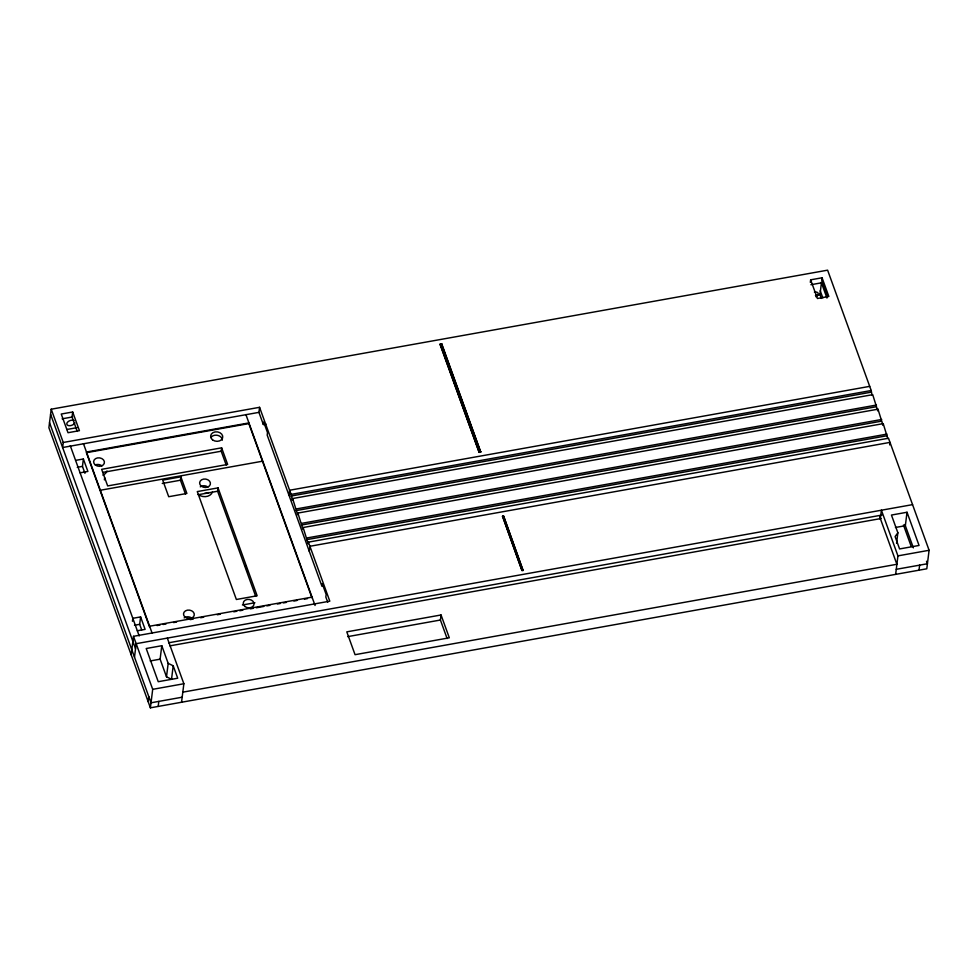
<?xml version="1.0" encoding="UTF-8"?>
<svg xmlns="http://www.w3.org/2000/svg" width="978" height="978" viewBox="0 0 978 978"><rect width="100%" height="100%" fill="white"/><g stroke="black" fill="none" stroke-linecap="round" stroke-linejoin="round"><path stroke-width="1.47" d="M871.997 394.965L871.215 390.515L827.608 270.172L51.211 409.207L48.9 427.716L150.392 707.827L926.789 568.793L929.1 550.284L888.501 438.242L308.412 542.13L308.204 543.817L303.119 527.521L883.207 423.633L887.792 438.547M63.252 442.472L62.629 447.521L258.938 412.361L259.561 407.313L63.252 442.472L51.211 409.207M72.678 411.995L79.438 430.662L68.02 432.716L61.247 414.036L72.678 411.995L72.042 417.044L77.25 431.408M84.964 473.303L82.458 466.384L83.374 458.988L75.587 460.381M104.389 479.868L104.658 477.631M132.446 621.274L132.812 618.316L140.6 616.922L145.111 629.367L137.323 630.761M131.199 654.832L133.497 636.323L329.806 601.177L308.412 542.13M134.487 657.143L136.162 643.683L912.56 504.636M141.688 629.856L139.683 624.319L140.6 616.922M148.143 701.605L148.766 696.556M150.392 707.827L152.702 689.331L133.497 636.323M185.465 494.049L180.453 480.222L180.869 476.848L162.69 480.112L168.705 496.714L186.884 493.45L180.869 476.848M173.204 665.786L171.529 679.245L166.504 676.825L160.111 659.172L161.786 645.712L146.211 648.512L158.24 681.703L177.715 678.219L173.204 665.786L168.179 663.365L161.786 645.712M158.191 706.434L158.815 701.385M166.504 676.825L168.179 663.365M181.553 702.253L183.864 683.744L167.324 638.096M226.211 465.039L221.199 451.213L221.627 447.838L101.651 469.33L107.666 485.932L227.642 464.44L221.627 447.838M255.698 596.299L217.629 491.237L218.045 487.875L197.275 491.592L236.37 599.49L257.141 595.773L218.045 487.875M265.943 424.085L263.351 424.55L263.669 422.019L267.495 432.606L267.19 435.124L321.933 586.213L322.239 583.695L326.151 594.477L325.833 597.008L327.74 602.265M288.987 495.296L289.61 490.247L869.711 386.359M292.618 498.548L297.679 514.758L297.887 513.071L877.975 409.183L877.767 410.87L872.718 394.66L292.618 498.548L292.41 500.235L291.114 494.403L259.561 407.313M303.119 527.521L302.911 529.196L297.887 513.071M309.28 551.323L309.916 546.274L890.004 442.386L889.687 444.917M440.063 344.488L441.689 343.694L480.724 452.105L479.159 452.374L440.063 344.488L441.689 343.694M447.129 638.573L440.418 620.028L441.041 614.979L346.787 631.861L355.051 654.685L449.318 637.803L441.041 614.979M479.159 452.374L440.124 343.975M521.506 569.233L502.533 516.201L503.572 516.017L523.059 570.467L522.02 570.651L502.533 516.201M523.059 570.467L503.572 516.017M810.334 282.361L810.64 279.83L822.07 277.789L828.831 296.456L817.412 298.51L810.64 279.83M821.434 282.838L819.967 294.61L815.456 295.417M822.07 277.789L821.752 280.307L827.474 296.114M883.207 423.633L883 425.32L877.975 409.183M880.286 519.184L881.398 510.21L897.938 555.871L895.64 574.367M896.569 543.242L897.865 532.778L891.447 515.051L907.022 512.252L919.051 545.455L899.577 548.939L895.102 536.58L897.865 532.778M907.022 512.252L905.347 525.712L895.432 527.484M919.002 570.186L919.638 565.137M62.127 418.816L72.653 416.934M810.909 284.72L822.632 282.618M66.675 429.513L77.201 427.63M86.48 452.019L248.925 422.924M77.262 467.325L82.458 466.384M80.098 472.826L87.886 471.433L83.374 458.988M102.739 472.423L221.199 451.213M100.025 490.308L262.471 461.213M162.275 483.474L180.453 480.222M198.302 494.697L217.629 491.237M479.22 451.873L480.785 451.591M291.114 494.403L871.215 390.515M290.906 496.078L870.995 392.202M296.383 508.927L876.471 405.039M296.175 510.602L876.264 406.726M301.615 523.364L881.704 419.476M301.407 525.052L881.496 421.163M306.909 537.973L886.997 434.098M306.701 539.66L886.789 435.772M502.472 516.702L503.511 516.518M242.41 604.991L254.916 602.754M134.487 625.248L139.683 624.319M149.61 626.226L312.043 597.13M157.042 625.553L160.05 625.015M163.057 624.477L166.064 623.94M173.583 622.583L176.59 622.045M190.135 619.624L193.143 619.086M200.661 617.741L203.668 617.204M217.202 614.771L220.209 614.233M233.754 611.812L236.762 611.274M239.769 610.737L242.776 610.199M250.295 608.854L253.302 608.316M256.309 607.778L263.828 606.421M266.835 605.883L269.842 605.345M277.373 604.001L280.38 603.463M283.388 602.925L286.395 602.387M293.913 601.042L296.921 600.504M304.439 599.147L307.447 598.609M522.081 570.15L523.12 569.966M168.571 642.803L881.899 515.064M169.964 645.847L881.166 518.487M150.196 660.957L160.111 659.172M347.655 636.641L440.418 620.028M152.702 689.331L183.864 683.744M897.938 555.871L929.1 550.284M182.813 692.155L896.887 564.282L879.625 516.604M182.189 697.204L151.028 702.791L49.523 422.667M896.264 569.318L927.425 563.744L926.521 561.25M821.251 282.324L826.96 298.058M820.212 290.735L822.816 297.923M904.907 524.501L913.366 547.851M819.796 294.121L821.349 298.424M903.452 524.99L911.239 546.506M441.628 344.207L480.724 452.105M258.938 412.361L263.351 424.55M245.894 414.562L315.075 605.492M311.958 597.803L248.84 423.596L86.394 452.692L149.524 626.898M245.38 565.553L247.874 572.448M83.448 443.657L152.128 633.194M70.269 445.711L139.194 635.932M50.575 414.256L135.539 648.72M814.381 292.08A4.34 2.518 -19.9 0 1 818.146 293.363A4.34 2.518 -19.9 0 1 815.835 296.737M74.866 422.899A4.34 2.518 -19.9 0 1 68.888 425.674A4.34 2.518 -19.9 0 1 67.739 421.995A4.34 2.518 -19.9 0 1 74.12 420.491M95.282 464.941A5.428 4.23 7.1 0 0 104.279 463.34A5.428 4.23 7.1 0 0 97.519 457.912A5.428 4.23 7.1 0 0 95.282 464.941A5.428 4.23 7.1 0 1 101.932 465.919M210.979 437.386A6.088 4.743 7.1 0 1 217.739 435.381A6.088 4.743 7.1 0 1 222.348 440.137M106.969 470.968A9.046 7.066 7.1 0 1 102.873 475.137M209.011 492.545A8.533 6.663 7.1 0 1 204.781 493.303M200.294 486.848A5.428 4.23 7.1 0 1 207.935 487.105M212.446 491.983A8.533 6.663 7.1 0 1 198.302 494.513M184.17 617.9A5.428 4.23 7.1 0 1 191.822 618.145M212.507 439.807A6.088 4.743 7.1 0 0 222.593 437.997A6.088 4.743 7.1 0 0 215.026 431.921A6.088 4.743 7.1 0 0 212.507 439.807M201.285 486.127A5.428 4.23 7.1 0 0 210.282 484.526A5.428 4.23 7.1 0 0 203.522 479.098A5.428 4.23 7.1 0 0 201.285 486.127M244.891 606.482A5.428 4.23 7.1 0 0 253.889 604.869A5.428 4.23 7.1 0 0 247.128 599.453A5.428 4.23 7.1 0 0 244.891 606.482M185.172 617.179A5.428 4.23 7.1 0 0 194.157 615.565A5.428 4.23 7.1 0 0 187.409 610.15A5.428 4.23 7.1 0 0 185.172 617.179"/></g></svg>
